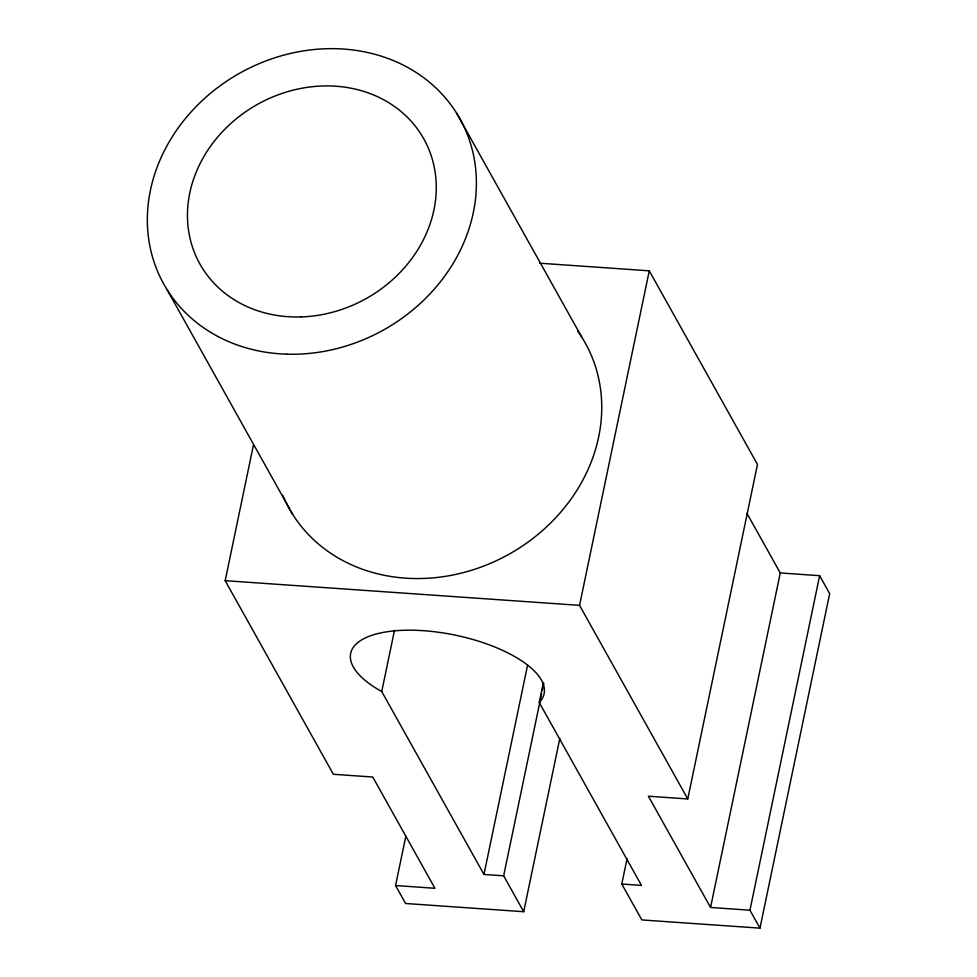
<?xml version="1.0" encoding="UTF-8"?>
<svg xmlns="http://www.w3.org/2000/svg" width="977" height="977" viewBox="0 0 977 977"><rect width="100%" height="100%" fill="white"/><g stroke="black" fill="none" stroke-linecap="round" stroke-linejoin="round"><path stroke-width="1.47" d="M405.834 836.263L395.563 885.541L434.936 888.288L372.75 777.02L333.377 774.285L225.174 580.68L253.495 444.779M395.563 885.541L405.589 903.493L523.709 911.712L503.656 875.819L483.969 874.452L381.738 691.533L394.5 630.299M483.969 874.452L527.531 665.374M627.075 858.649L621.787 884.038L641.474 885.406L539.243 702.5L543.285 683.082M503.656 875.819L539.756 702.585M540.379 699.605L541.624 693.633M542.247 690.641L543.798 683.179M621.787 884.038L641.84 919.931L759.972 928.15L749.945 910.21L710.56 907.462L648.386 796.206L687.759 798.954L579.556 605.349L649.265 270.824L539.756 263.204M523.709 911.712L559.809 738.478M687.759 798.954L757.468 464.429L649.265 270.824M710.56 907.462L780.269 572.949L746.953 513.352M749.945 910.21L819.642 575.685L780.269 572.949M759.972 928.15L829.668 593.637L819.642 575.685M539.243 702.5L540.904 700.582A98.824 39.227 11.8 0 0 487.718 644.283A98.824 39.227 11.8 0 0 366.485 637.395A98.824 39.227 11.8 0 0 381.738 691.533M225.174 580.68L579.556 605.349M456.491 112.966L581.852 337.273M167.226 289.925L292.587 514.232M577.895 331.362A169.595 147.173 -29.2 0 1 508.577 554.46A169.595 147.173 -29.2 0 1 282.768 495.315M286.896 354.175A169.595 147.173 -29.2 0 0 465.186 129.282A169.595 147.173 -29.2 0 0 183.505 120.892A169.595 147.173 -29.2 0 0 286.896 354.175M300.745 316.927A128.231 111.268 -29.2 0 0 424.726 140.59A128.231 111.268 -29.2 0 0 210.116 146.819A128.231 111.268 -29.2 0 0 300.745 316.927"/></g></svg>
